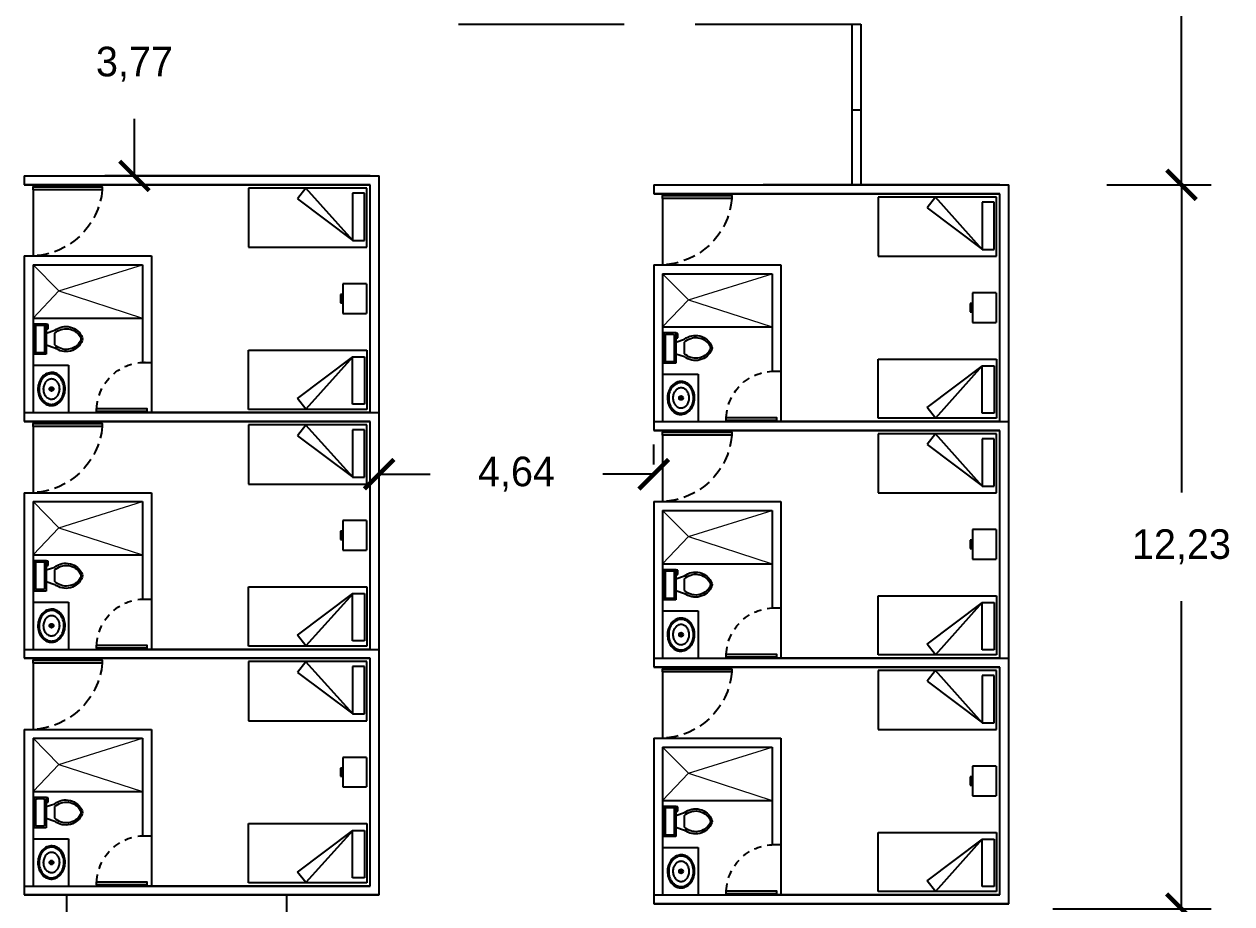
# Model space of a CAD drawing. Header units: millimetres. Extents: x -1615 to -538, y 177 to 397.
# Drawn here: x -1117.08 to -1096.67, y 237.26 to 252.13 of the extents above; entities that cross this region are included whole.
import ezdxf

# ---------------------------------------------------------------- set-up
doc = ezdxf.new("R2010")
doc.units = ezdxf.units.MM
doc.linetypes.add('HIDDEN2', pattern=[0.1875, 0.125, -0.0625])
doc.linetypes.add('OCULTA2', pattern=[0.3, 0.2, -0.1])
for name, color, linetype in [('MUEB', 251, 'Continuous'), ('MUROS', 1, 'Continuous'), ('VENT', 4, 'Continuous'), ('VENTANAS', 4, 'Continuous')]:
    doc.layers.add(name, color=color, linetype=linetype)
doc.layers.add('venpu', color=7, linetype='Continuous', lineweight=15)
doc.styles.get("Standard").update_dxf_attribs({"font": 'stylu.ttf'})
doc.dimstyles.new('ISO-25', dxfattribs={"dimtxt": 0.5, "dimasz": 0.5, "dimexe": 0.5, "dimexo": 0.625, "dimtad": 0, "dimtih": 1, "dimtoh": 1, "dimtxsty": 'Standard', "dimblk": 'ARCHTICK', "dimcen": 2.5, "dimadec": 0, "dimazin": 0, "dimtfac": 1, "dimtmove": 0, "dimatfit": 3, "dimfxl": 0, "dimarcsym": 0})

# ---------------------------------------------------------------- blocks, each defined once
blk = doc.blocks.new('Sink - Oval top')
for p, q in [((-1, 0), (1, 0)), ((0, 1), (0, -1))]:
    blk.add_line(p, q)
at = {"linetype": 'Continuous'}
for points in [[(-12.23, 0.39, 0.117634), (-11.46, -3.36, 0.104469), (-8.88, -6.8, 0.090016), (-5.08, -9.07, 0.08192), (-0.32, -10.02, 0.08192), (4.49, -9.38, 0.090016), (8.42, -7.36, 0.104469), (11.22, -4.09, 0.117634), (12.23, -0.39, 0.117634), (11.46, 3.36, 0.104469), (8.88, 6.8, 0.090016), (5.08, 9.07, 0.08192), (0.32, 10.02, 0.08192), (-4.49, 9.38, 0.090016), (-8.42, 7.36, 0.104469), (-11.22, 4.09, 0.117634)], [(-11.29, 0.16, 0.118622), (-10.52, -3.25, 0.104678), (-8.07, -6.36, 0.089562), (-4.54, -8.37, 0.081185), (-0.13, -9.15, 0.081185), (4.3, -8.49, 0.089562), (7.89, -6.58, 0.104678), (10.42, -3.55, 0.118622), (11.29, -0.16, 0.118622), (10.52, 3.25, 0.104678), (8.07, 6.36, 0.089562), (4.54, 8.37, 0.081185), (0.13, 9.15, 0.081185), (-4.3, 8.49, 0.089562), (-7.89, 6.58, 0.104678), (-10.42, 3.55, 0.118622)], [(-7.42, 0.08, 0.118283), (-6.91, -2.17, 0.104607), (-5.29, -4.21, 0.089718), (-2.97, -5.53, 0.081436), (-0.07, -6.04, 0.081436), (2.84, -5.59, 0.089718), (5.2, -4.33, 0.104607), (6.86, -2.32, 0.118283), (7.42, -0.08, 0.118283), (6.91, 2.17, 0.104607), (5.29, 4.21, 0.089718), (2.97, 5.53, 0.081436), (0.07, 6.04, 0.081436), (-2.84, 5.59, 0.089718), (-5.2, 4.33, 0.104607), (-6.86, 2.32, 0.118283)]]:
    blk.add_lwpolyline(points, format="xyb", close=True, dxfattribs=at)
for radius in [1.5, 1]:
    blk.add_circle((0, 0), radius)
blk = doc.blocks.new('Toilet - top')
for p, q in [((-8, -8.5), (-8, -8)), ((-7, -8), (-7, -9.5)), ((-4, -8), (-6, -14)), ((4, -8), (6, -14)), ((9.5, -6), (9.5, -2)), ((-10, -8.5), (-8, -8.5)), ((-10, -9.5), (-10, -8.5)), ((-7, -9.5), (-10, -9.5)), ((4, -14), (-4, -14))]:
    blk.add_line(p, q)
blk.add_lwpolyline([(10.5, -8), (10.5, 0), (-10.5, 0), (-10.5, -8)], close=True)
for points in [[(-9.5, -2), (-9.5, -6)], [(8.5, -1), (-8.5, -1)], [(-8.5, -7), (8.5, -7)]]:
    blk.add_lwpolyline(points)
for centre, radius, start, end in [((-8.62, -1.88), 0.884, 81.8699, 188.1301), ((-8.62, -6.12), 0.884, 171.8699, 278.1301), ((8.62, -1.88), 0.884, 351.8699, 98.1301), ((8.62, -6.12), 0.884, 261.8699, 8.1301), ((3.52, -21.58), 12.17, 141.46911, 247.97143), ((4.2, -21.82), 11.33, 136.36773, 238.94682), ((-3.52, -21.58), 12.17, 292.02843, 38.53071), ((-4.2, -21.82), 11.33, 301.05301, 43.63209), ((0, -27.88), 4, 245.73182, 294.26817), ((0, -29), 4, 254.86053, 285.13947)]:
    blk.add_arc(centre, radius, start, end)
blk = doc.blocks.new('A$C3FDD2C79')
at = {"layer": 'VENT'}
blk.add_line((0, 0.02), (0, 0), dxfattribs=at)
blk.add_lwpolyline([(0, 0.02), (0.85, 0.02), (0.85, 0.07), (0, 0.07)], close=True, dxfattribs=at)
at = {"layer": 'VENT', "linetype": 'HIDDEN2'}
blk.add_arc((0.035, 0.036), 0.815, 2.3785, 92.4407, dxfattribs=at)
blk = doc.blocks.new('A$C42181B83')
at = {"layer": 'VENT'}
blk.add_line((0, 0), (0, 0.03), dxfattribs=at)
blk.add_lwpolyline([(0, 0.03), (1.17, 0.03), (1.17, 0.08), (0, 0.08)], close=True, dxfattribs=at)
at = {"layer": 'VENT', "linetype": 'OCULTA2'}
blk.add_arc((-0.051, -0.024), 1.225, 4.8759, 87.6257, dxfattribs=at)
blk = doc.blocks.new('_ArchTick')
at = {"color": 0, "linetype": 'ByBlock', "const_width": 0.15}
blk.add_lwpolyline([(-0.5, -0.5), (0.5, 0.5)], dxfattribs=at)
blk = doc.blocks.new('*D274')
at = {"color": 0, "lineweight": -2}
for p, q in [((-1099.812, 257.979), (-1097.017, 257.979)), ((-1097.517, 257.979), (-1097.517, 254.616)), ((-1097.517, 249.414), (-1097.517, 252.776)), ((-1098.776, 249.414), (-1097.017, 249.414))]:
    blk.add_line(p, q, dxfattribs=at)
at = {"layer": 'Defpoints', "color": 0}
for p in [(-1100.437, 257.979), (-1099.401, 249.414), (-1097.517, 249.414)]:
    blk.add_point(p, dxfattribs=at)
at = {"color": 0, "lineweight": -2, "xscale": 0.5, "yscale": 0.5, "zscale": 0.5}
for p, rotation in [((-1097.517, 257.979), 90), ((-1097.517, 249.414), 270)]:
    blk.add_blockref('_ArchTick', p, dxfattribs=dict(at, rotation=rotation))
at = {"color": 0, "insert": (-1097.517, 253.696), "char_height": 0.5, "attachment_point": 5}
blk.add_mtext('8,57', dxfattribs=at)
blk = doc.blocks.new('*D275')
at = {"color": 0, "lineweight": -2}
for p, q in [((-1098.776, 249.414), (-1097.017, 249.414)), ((-1097.517, 249.414), (-1097.517, 244.217)), ((-1097.517, 237.18), (-1097.517, 242.377)), ((-1099.689, 237.18), (-1097.017, 237.18))]:
    blk.add_line(p, q, dxfattribs=at)
at = {"layer": 'Defpoints', "color": 0}
for p in [(-1099.401, 249.414), (-1100.314, 237.18), (-1097.517, 237.18)]:
    blk.add_point(p, dxfattribs=at)
at = {"color": 0, "lineweight": -2, "xscale": 0.5, "yscale": 0.5, "zscale": 0.5}
for p, rotation in [((-1097.517, 249.414), 90), ((-1097.517, 237.18), 270)]:
    blk.add_blockref('_ArchTick', p, dxfattribs=dict(at, rotation=rotation))
at = {"color": 0, "insert": (-1097.517, 243.297), "char_height": 0.5, "attachment_point": 5}
blk.add_mtext('12,23', dxfattribs=at)
blk = doc.blocks.new('*D311')
at = {"color": 0, "lineweight": -2}
for p, q in [((-1111.075, 244.687), (-1111.075, 245.024)), ((-1106.435, 244.687), (-1106.435, 245.024)), ((-1111.075, 244.524), (-1110.214, 244.524)), ((-1106.435, 244.524), (-1107.296, 244.524))]:
    blk.add_line(p, q, dxfattribs=at)
at = {"layer": 'Defpoints', "color": 0}
for p in [(-1111.075, 244.524), (-1111.075, 244.062), (-1106.435, 244.062)]:
    blk.add_point(p, dxfattribs=at)
at = {"color": 0, "lineweight": -2, "xscale": 0.5, "yscale": 0.5, "zscale": 0.5, "rotation": 180}
blk.add_blockref('_ArchTick', (-1111.075, 244.524), dxfattribs=at)
at = {"color": 0, "lineweight": -2, "xscale": 0.5, "yscale": 0.5, "zscale": 0.5}
blk.add_blockref('_ArchTick', (-1106.435, 244.524), dxfattribs=at)
at = {"color": 0, "insert": (-1108.755, 244.524), "char_height": 0.5, "attachment_point": 5}
blk.add_mtext('4,64', dxfattribs=at)
blk = doc.blocks.new('*D313')
at = {"color": 0, "lineweight": -2}
for p, q in [((-1114.835, 253.339), (-1115.711, 253.339)), ((-1115.211, 253.339), (-1115.211, 252.371)), ((-1115.211, 249.564), (-1115.211, 250.531)), ((-1114.835, 249.564), (-1115.711, 249.564))]:
    blk.add_line(p, q, dxfattribs=at)
at = {"layer": 'Defpoints', "color": 0}
for p in [(-1114.21, 253.339), (-1115.211, 249.564), (-1114.21, 249.564)]:
    blk.add_point(p, dxfattribs=at)
at = {"color": 0, "lineweight": -2, "xscale": 0.5, "yscale": 0.5, "zscale": 0.5}
for p, rotation in [((-1115.211, 253.339), 90), ((-1115.211, 249.564), 270)]:
    blk.add_blockref('_ArchTick', p, dxfattribs=dict(at, rotation=rotation))
at = {"color": 0, "insert": (-1115.211, 251.451), "char_height": 0.5, "attachment_point": 5}
blk.add_mtext('3,77', dxfattribs=at)

msp = doc.modelspace()

# ---------------------------------------------------------------- linework, layer by layer
for p, q in [((-1116.925, 249.332), (-1116.925, 248.209)), ((-1106.285, 249.182), (-1106.285, 248.059)), ((-1114.925, 246.414), (-1114.925, 245.564)), ((-1104.285, 246.264), (-1104.285, 245.414)), ((-1116.925, 245.332), (-1116.925, 244.209)), ((-1106.285, 245.182), (-1106.285, 244.059)), ((-1114.925, 242.414), (-1114.925, 241.564)), ((-1104.285, 242.264), (-1104.285, 241.414)), ((-1116.925, 241.332), (-1116.925, 240.209)), ((-1106.285, 241.182), (-1106.285, 240.059)), ((-1114.925, 238.414), (-1114.925, 237.564)), ((-1104.285, 238.264), (-1104.285, 237.414))]:
    msp.add_line(p, q)
at = {"layer": 'MUEB'}
for p, q in [((-1111.285, 249.358), (-1113.285, 249.358)), ((-1113.285, 249.358), (-1113.285, 248.358)), ((-1112.314, 249.355), (-1112.453, 249.175)), ((-1111.523, 248.473), (-1112.314, 249.355)), ((-1111.324, 249.272), (-1111.524, 249.272)), ((-1111.524, 249.272), (-1111.524, 248.472)), ((-1111.324, 248.472), (-1111.324, 249.272)), ((-1111.285, 248.358), (-1111.285, 249.358)), ((-1100.645, 249.208), (-1102.645, 249.208)), ((-1102.645, 249.208), (-1102.645, 248.208)), ((-1100.645, 248.208), (-1100.645, 249.208)), ((-1112.453, 249.175), (-1111.518, 248.472)), ((-1101.674, 249.205), (-1101.813, 249.025)), ((-1101.813, 249.025), (-1100.878, 248.322)), ((-1100.883, 248.323), (-1101.674, 249.205)), ((-1100.684, 249.122), (-1100.884, 249.122)), ((-1100.884, 249.122), (-1100.884, 248.322)), ((-1100.684, 248.322), (-1100.684, 249.122)), ((-1111.524, 248.472), (-1111.324, 248.472)), ((-1113.285, 248.358), (-1111.285, 248.358)), ((-1102.645, 248.208), (-1100.645, 248.208)), ((-1100.884, 248.322), (-1100.684, 248.322)), ((-1111.288, 247.739), (-1111.688, 247.739)), ((-1111.288, 247.739), (-1111.688, 247.739)), ((-1111.688, 247.739), (-1111.688, 247.559)), ((-1111.688, 247.739), (-1111.688, 247.239)), ((-1111.288, 247.739), (-1111.288, 247.239)), ((-1100.648, 247.589), (-1101.048, 247.589)), ((-1100.648, 247.589), (-1101.048, 247.589)), ((-1101.048, 247.589), (-1101.048, 247.409)), ((-1101.048, 247.589), (-1101.048, 247.089)), ((-1100.648, 247.589), (-1100.648, 247.089)), ((-1111.728, 247.559), (-1111.728, 247.419)), ((-1111.688, 247.559), (-1111.728, 247.559)), ((-1111.728, 247.419), (-1111.688, 247.419)), ((-1111.708, 247.539), (-1111.688, 247.539)), ((-1111.708, 247.439), (-1111.708, 247.539)), ((-1111.688, 247.439), (-1111.708, 247.439)), ((-1111.688, 247.419), (-1111.688, 247.439)), ((-1101.088, 247.409), (-1101.088, 247.269)), ((-1101.048, 247.409), (-1101.088, 247.409)), ((-1101.068, 247.389), (-1101.048, 247.389)), ((-1101.068, 247.289), (-1101.068, 247.389)), ((-1111.688, 247.239), (-1111.288, 247.239)), ((-1101.088, 247.269), (-1101.048, 247.269)), ((-1101.048, 247.289), (-1101.068, 247.289)), ((-1101.048, 247.269), (-1101.048, 247.289)), ((-1101.048, 247.089), (-1100.648, 247.089)), ((-1113.285, 246.62), (-1111.285, 246.62)), ((-1113.285, 245.62), (-1113.285, 246.62)), ((-1111.285, 246.62), (-1111.285, 245.62)), ((-1116.925, 246.364), (-1116.325, 246.364)), ((-1116.325, 246.364), (-1116.325, 245.564)), ((-1112.453, 245.802), (-1111.518, 246.506)), ((-1111.523, 246.505), (-1112.314, 245.623)), ((-1111.524, 246.506), (-1111.324, 246.506)), ((-1111.524, 245.706), (-1111.524, 246.506)), ((-1111.324, 246.506), (-1111.324, 245.706)), ((-1102.645, 246.47), (-1100.645, 246.47)), ((-1102.645, 245.47), (-1102.645, 246.47)), ((-1101.813, 245.652), (-1100.878, 246.356)), ((-1100.883, 246.355), (-1101.674, 245.473)), ((-1100.884, 246.356), (-1100.684, 246.356)), ((-1100.884, 245.556), (-1100.884, 246.356)), ((-1100.684, 246.356), (-1100.684, 245.556)), ((-1100.645, 246.47), (-1100.645, 245.47)), ((-1106.285, 246.214), (-1105.685, 246.214)), ((-1105.685, 246.214), (-1105.685, 245.414)), ((-1112.314, 245.623), (-1112.453, 245.802)), ((-1111.285, 245.62), (-1113.285, 245.62)), ((-1111.324, 245.706), (-1111.524, 245.706)), ((-1101.674, 245.473), (-1101.813, 245.652)), ((-1100.684, 245.556), (-1100.884, 245.556)), ((-1111.285, 245.358), (-1113.285, 245.358)), ((-1113.285, 245.358), (-1113.285, 244.358)), ((-1112.314, 245.355), (-1112.453, 245.175)), ((-1111.523, 244.473), (-1112.314, 245.355)), ((-1111.285, 244.358), (-1111.285, 245.358)), ((-1100.645, 245.47), (-1102.645, 245.47)), ((-1112.453, 245.175), (-1111.518, 244.472)), ((-1111.324, 245.272), (-1111.524, 245.272)), ((-1111.524, 245.272), (-1111.524, 244.472)), ((-1111.324, 244.472), (-1111.324, 245.272)), ((-1100.645, 245.208), (-1102.645, 245.208)), ((-1102.645, 245.208), (-1102.645, 244.208)), ((-1101.674, 245.205), (-1101.813, 245.025)), ((-1100.883, 244.323), (-1101.674, 245.205)), ((-1100.645, 244.208), (-1100.645, 245.208)), ((-1101.813, 245.025), (-1100.878, 244.322)), ((-1100.684, 245.122), (-1100.884, 245.122)), ((-1100.884, 245.122), (-1100.884, 244.322)), ((-1100.684, 244.322), (-1100.684, 245.122)), ((-1113.285, 244.358), (-1111.285, 244.358)), ((-1111.524, 244.472), (-1111.324, 244.472)), ((-1100.884, 244.322), (-1100.684, 244.322)), ((-1102.645, 244.208), (-1100.645, 244.208)), ((-1111.288, 243.739), (-1111.688, 243.739)), ((-1111.288, 243.739), (-1111.688, 243.739)), ((-1111.688, 243.739), (-1111.688, 243.559)), ((-1111.688, 243.739), (-1111.688, 243.239)), ((-1111.288, 243.739), (-1111.288, 243.239)), ((-1111.728, 243.559), (-1111.728, 243.419)), ((-1111.688, 243.559), (-1111.728, 243.559)), ((-1111.708, 243.539), (-1111.688, 243.539)), ((-1111.708, 243.439), (-1111.708, 243.539)), ((-1100.648, 243.589), (-1101.048, 243.589)), ((-1100.648, 243.589), (-1101.048, 243.589)), ((-1101.048, 243.589), (-1101.048, 243.409)), ((-1101.048, 243.589), (-1101.048, 243.089)), ((-1100.648, 243.589), (-1100.648, 243.089)), ((-1111.728, 243.419), (-1111.688, 243.419)), ((-1111.688, 243.439), (-1111.708, 243.439)), ((-1111.688, 243.419), (-1111.688, 243.439)), ((-1101.088, 243.409), (-1101.088, 243.269)), ((-1101.048, 243.409), (-1101.088, 243.409)), ((-1101.068, 243.389), (-1101.048, 243.389)), ((-1101.068, 243.289), (-1101.068, 243.389)), ((-1101.048, 243.289), (-1101.068, 243.289)), ((-1101.048, 243.269), (-1101.048, 243.289)), ((-1111.688, 243.239), (-1111.288, 243.239)), ((-1101.088, 243.269), (-1101.048, 243.269)), ((-1101.048, 243.089), (-1100.648, 243.089)), ((-1113.285, 242.62), (-1111.285, 242.62)), ((-1113.285, 241.62), (-1113.285, 242.62)), ((-1112.453, 241.802), (-1111.518, 242.506)), ((-1111.523, 242.505), (-1112.314, 241.623)), ((-1111.524, 242.506), (-1111.324, 242.506)), ((-1111.524, 241.706), (-1111.524, 242.506)), ((-1111.324, 242.506), (-1111.324, 241.706)), ((-1111.285, 242.62), (-1111.285, 241.62)), ((-1116.925, 242.364), (-1116.325, 242.364)), ((-1116.325, 242.364), (-1116.325, 241.564)), ((-1102.645, 242.47), (-1100.645, 242.47)), ((-1102.645, 241.47), (-1102.645, 242.47)), ((-1101.813, 241.652), (-1100.878, 242.356)), ((-1100.883, 242.355), (-1101.674, 241.473)), ((-1100.884, 242.356), (-1100.684, 242.356)), ((-1100.884, 241.556), (-1100.884, 242.356)), ((-1100.684, 242.356), (-1100.684, 241.556)), ((-1100.645, 242.47), (-1100.645, 241.47)), ((-1106.285, 242.214), (-1105.685, 242.214)), ((-1105.685, 242.214), (-1105.685, 241.414)), ((-1112.314, 241.623), (-1112.453, 241.802)), ((-1111.324, 241.706), (-1111.524, 241.706)), ((-1111.285, 241.62), (-1113.285, 241.62)), ((-1100.645, 241.47), (-1102.645, 241.47)), ((-1101.674, 241.473), (-1101.813, 241.652)), ((-1100.684, 241.556), (-1100.884, 241.556)), ((-1111.285, 241.358), (-1113.285, 241.358)), ((-1113.285, 241.358), (-1113.285, 240.358)), ((-1112.314, 241.355), (-1112.453, 241.175)), ((-1111.523, 240.473), (-1112.314, 241.355)), ((-1111.324, 241.272), (-1111.524, 241.272)), ((-1111.524, 241.272), (-1111.524, 240.472)), ((-1111.324, 240.472), (-1111.324, 241.272)), ((-1111.285, 240.358), (-1111.285, 241.358)), ((-1112.453, 241.175), (-1111.518, 240.472)), ((-1100.645, 241.208), (-1102.645, 241.208)), ((-1102.645, 241.208), (-1102.645, 240.208)), ((-1101.674, 241.205), (-1101.813, 241.025)), ((-1100.883, 240.323), (-1101.674, 241.205)), ((-1100.684, 241.122), (-1100.884, 241.122)), ((-1100.884, 241.122), (-1100.884, 240.322)), ((-1100.684, 240.322), (-1100.684, 241.122)), ((-1100.645, 240.208), (-1100.645, 241.208)), ((-1101.813, 241.025), (-1100.878, 240.322)), ((-1111.524, 240.472), (-1111.324, 240.472)), ((-1113.285, 240.358), (-1111.285, 240.358)), ((-1100.884, 240.322), (-1100.684, 240.322)), ((-1102.645, 240.208), (-1100.645, 240.208)), ((-1111.288, 239.739), (-1111.688, 239.739)), ((-1111.288, 239.739), (-1111.688, 239.739)), ((-1111.688, 239.739), (-1111.688, 239.559)), ((-1111.688, 239.739), (-1111.688, 239.239)), ((-1111.288, 239.739), (-1111.288, 239.239)), ((-1111.728, 239.559), (-1111.728, 239.419)), ((-1111.688, 239.559), (-1111.728, 239.559)), ((-1111.728, 239.419), (-1111.688, 239.419)), ((-1111.708, 239.539), (-1111.688, 239.539)), ((-1111.708, 239.439), (-1111.708, 239.539)), ((-1111.688, 239.439), (-1111.708, 239.439)), ((-1111.688, 239.419), (-1111.688, 239.439)), ((-1101.088, 239.409), (-1101.088, 239.269)), ((-1101.048, 239.409), (-1101.088, 239.409)), ((-1100.648, 239.589), (-1101.048, 239.589)), ((-1100.648, 239.589), (-1101.048, 239.589)), ((-1101.048, 239.589), (-1101.048, 239.409)), ((-1101.048, 239.589), (-1101.048, 239.089)), ((-1100.648, 239.589), (-1100.648, 239.089)), ((-1111.688, 239.239), (-1111.288, 239.239)), ((-1101.088, 239.269), (-1101.048, 239.269)), ((-1101.068, 239.389), (-1101.048, 239.389)), ((-1101.068, 239.289), (-1101.068, 239.389)), ((-1101.048, 239.289), (-1101.068, 239.289)), ((-1101.048, 239.269), (-1101.048, 239.289)), ((-1101.048, 239.089), (-1100.648, 239.089)), ((-1113.285, 238.62), (-1111.285, 238.62)), ((-1113.285, 237.62), (-1113.285, 238.62)), ((-1111.285, 238.62), (-1111.285, 237.62)), ((-1112.453, 237.802), (-1111.518, 238.506)), ((-1111.523, 238.505), (-1112.314, 237.623)), ((-1111.524, 238.506), (-1111.324, 238.506)), ((-1111.524, 237.706), (-1111.524, 238.506)), ((-1111.324, 238.506), (-1111.324, 237.706)), ((-1102.645, 238.47), (-1100.645, 238.47)), ((-1102.645, 237.47), (-1102.645, 238.47)), ((-1100.645, 238.47), (-1100.645, 237.47)), ((-1116.925, 238.364), (-1116.325, 238.364)), ((-1116.325, 238.364), (-1116.325, 237.564)), ((-1106.285, 238.214), (-1105.685, 238.214)), ((-1105.685, 238.214), (-1105.685, 237.414)), ((-1101.813, 237.652), (-1100.878, 238.356)), ((-1100.883, 238.355), (-1101.674, 237.473)), ((-1100.884, 238.356), (-1100.684, 238.356)), ((-1100.884, 237.556), (-1100.884, 238.356)), ((-1100.684, 238.356), (-1100.684, 237.556)), ((-1112.314, 237.623), (-1112.453, 237.802)), ((-1111.285, 237.62), (-1113.285, 237.62)), ((-1111.324, 237.706), (-1111.524, 237.706)), ((-1101.674, 237.473), (-1101.813, 237.652)), ((-1100.645, 237.47), (-1102.645, 237.47)), ((-1100.684, 237.556), (-1100.884, 237.556))]:
    msp.add_line(p, q, dxfattribs=at)
at = {"layer": 'MUROS'}
for p, q in [((-1109.733, 252.129), (-1106.935, 252.129)), ((-1105.733, 252.129), (-1102.935, 252.129)), ((-1103.085, 250.679), (-1103.085, 249.414)), ((-1102.935, 250.679), (-1102.935, 249.414)), ((-1117.075, 249.564), (-1111.075, 249.564)), ((-1117.075, 249.564), (-1117.075, 249.414)), ((-1111.225, 249.414), (-1117.075, 249.414)), ((-1117.075, 249.414), (-1111.225, 249.414)), ((-1116.925, 249.564), (-1111.225, 249.564)), ((-1111.225, 249.564), (-1115.225, 249.564)), ((-1111.225, 245.564), (-1111.225, 249.414)), ((-1111.075, 245.564), (-1111.075, 249.564)), ((-1106.435, 249.414), (-1100.435, 249.414)), ((-1106.435, 249.414), (-1106.435, 249.264)), ((-1106.285, 249.414), (-1100.585, 249.414)), ((-1100.585, 249.414), (-1104.585, 249.414)), ((-1100.435, 245.414), (-1100.435, 249.414)), ((-1100.585, 249.264), (-1106.435, 249.264)), ((-1106.435, 249.264), (-1100.585, 249.264)), ((-1100.585, 245.414), (-1100.585, 249.264)), ((-1117.075, 248.212), (-1115.075, 248.212)), ((-1117.075, 248.212), (-1117.075, 245.414)), ((-1115.075, 248.212), (-1114.925, 248.212)), ((-1114.925, 248.212), (-1114.925, 246.414)), ((-1116.925, 248.062), (-1116.925, 245.564)), ((-1116.925, 248.062), (-1115.075, 248.062)), ((-1115.075, 248.062), (-1115.075, 246.414)), ((-1106.435, 248.062), (-1104.435, 248.062)), ((-1106.435, 248.062), (-1106.435, 245.264)), ((-1104.435, 248.062), (-1104.285, 248.062)), ((-1104.285, 248.062), (-1104.285, 246.264)), ((-1106.285, 247.912), (-1106.285, 245.414)), ((-1106.285, 247.912), (-1104.435, 247.912)), ((-1104.435, 247.912), (-1104.435, 246.264)), ((-1116.925, 247.162), (-1115.075, 247.162)), ((-1106.285, 247.012), (-1104.435, 247.012)), ((-1115.075, 246.414), (-1114.925, 246.414)), ((-1104.435, 246.264), (-1104.285, 246.264)), ((-1117.075, 245.564), (-1111.075, 245.564)), ((-1117.075, 245.564), (-1117.075, 245.414)), ((-1117.075, 245.564), (-1111.225, 245.564)), ((-1116.925, 245.564), (-1111.225, 245.564)), ((-1116.925, 245.564), (-1111.225, 245.564)), ((-1111.225, 245.564), (-1115.225, 245.564)), ((-1111.225, 245.564), (-1115.225, 245.564)), ((-1111.075, 241.564), (-1111.075, 245.564)), ((-1111.225, 245.414), (-1117.075, 245.414)), ((-1117.075, 245.414), (-1111.225, 245.414)), ((-1111.225, 241.564), (-1111.225, 245.414)), ((-1106.435, 245.414), (-1100.435, 245.414)), ((-1106.435, 245.414), (-1106.435, 245.264)), ((-1106.435, 245.414), (-1100.585, 245.414)), ((-1106.285, 245.414), (-1100.585, 245.414)), ((-1106.285, 245.414), (-1100.585, 245.414)), ((-1100.585, 245.414), (-1104.585, 245.414)), ((-1100.585, 245.414), (-1104.585, 245.414)), ((-1100.435, 241.414), (-1100.435, 245.414)), ((-1100.585, 245.264), (-1106.435, 245.264)), ((-1106.435, 245.264), (-1100.585, 245.264)), ((-1100.585, 241.414), (-1100.585, 245.264)), ((-1117.075, 244.212), (-1115.075, 244.212)), ((-1117.075, 244.212), (-1117.075, 241.414)), ((-1115.075, 244.212), (-1114.925, 244.212)), ((-1114.925, 244.212), (-1114.925, 242.414)), ((-1116.925, 244.062), (-1116.925, 241.564)), ((-1116.925, 244.062), (-1115.075, 244.062)), ((-1115.075, 244.062), (-1115.075, 242.414)), ((-1106.435, 244.062), (-1104.435, 244.062)), ((-1106.435, 244.062), (-1106.435, 241.264)), ((-1106.285, 243.912), (-1106.285, 241.414)), ((-1106.285, 243.912), (-1104.435, 243.912)), ((-1104.435, 244.062), (-1104.285, 244.062)), ((-1104.435, 243.912), (-1104.435, 242.264)), ((-1104.285, 244.062), (-1104.285, 242.264)), ((-1116.925, 243.162), (-1115.075, 243.162)), ((-1106.285, 243.012), (-1104.435, 243.012)), ((-1115.075, 242.414), (-1114.925, 242.414)), ((-1104.435, 242.264), (-1104.285, 242.264)), ((-1117.075, 241.564), (-1111.075, 241.564)), ((-1117.075, 241.564), (-1117.075, 241.414)), ((-1117.075, 241.564), (-1111.225, 241.564)), ((-1116.925, 241.564), (-1111.225, 241.564)), ((-1116.925, 241.564), (-1111.225, 241.564)), ((-1111.225, 241.564), (-1115.225, 241.564)), ((-1111.225, 241.564), (-1115.225, 241.564)), ((-1111.075, 237.414), (-1111.075, 241.564)), ((-1111.225, 241.414), (-1117.075, 241.414)), ((-1117.075, 241.414), (-1111.225, 241.414)), ((-1111.225, 237.564), (-1111.225, 241.414)), ((-1106.435, 241.414), (-1100.435, 241.414)), ((-1106.435, 241.414), (-1106.435, 241.264)), ((-1106.435, 241.414), (-1100.585, 241.414)), ((-1100.585, 241.264), (-1106.435, 241.264)), ((-1106.435, 241.264), (-1100.585, 241.264)), ((-1106.285, 241.414), (-1100.585, 241.414)), ((-1106.285, 241.414), (-1100.585, 241.414)), ((-1100.585, 241.414), (-1104.585, 241.414)), ((-1100.585, 241.414), (-1104.585, 241.414)), ((-1100.585, 237.414), (-1100.585, 241.264)), ((-1100.435, 237.264), (-1100.435, 241.414)), ((-1111.225, 237.564), (-1111.225, 241.064)), ((-1111.075, 237.414), (-1111.075, 241.214)), ((-1100.435, 237.264), (-1100.435, 241.064)), ((-1100.585, 237.414), (-1100.585, 240.914)), ((-1117.075, 240.212), (-1115.075, 240.212)), ((-1117.075, 240.212), (-1117.075, 237.414)), ((-1116.925, 240.062), (-1116.925, 237.564)), ((-1116.925, 240.062), (-1115.075, 240.062)), ((-1115.075, 240.212), (-1114.925, 240.212)), ((-1115.075, 240.062), (-1115.075, 238.414)), ((-1114.925, 240.212), (-1114.925, 238.414)), ((-1106.435, 240.062), (-1104.435, 240.062)), ((-1106.435, 240.062), (-1106.435, 237.264)), ((-1104.435, 240.062), (-1104.285, 240.062)), ((-1104.285, 240.062), (-1104.285, 238.264)), ((-1106.285, 239.912), (-1106.285, 237.414)), ((-1106.285, 239.912), (-1104.435, 239.912)), ((-1104.435, 239.912), (-1104.435, 238.264)), ((-1116.925, 239.162), (-1115.075, 239.162)), ((-1106.285, 239.012), (-1104.435, 239.012)), ((-1115.075, 238.414), (-1114.925, 238.414)), ((-1104.435, 238.264), (-1104.285, 238.264)), ((-1117.075, 237.564), (-1111.225, 237.564)), ((-1111.075, 237.414), (-1117.075, 237.414)), ((-1117.075, 237.414), (-1111.075, 237.414)), ((-1116.925, 237.564), (-1111.225, 237.564)), ((-1116.36, 237.414), (-1116.36, 236.614)), ((-1112.635, 237.414), (-1116.36, 237.414)), ((-1111.225, 237.564), (-1115.225, 237.564)), ((-1113.95, 237.564), (-1111.225, 237.564)), ((-1113.95, 237.414), (-1111.075, 237.414)), ((-1112.635, 233.814), (-1112.635, 237.414)), ((-1106.435, 237.414), (-1100.585, 237.414)), ((-1106.285, 237.414), (-1100.585, 237.414)), ((-1100.585, 237.414), (-1104.585, 237.414)), ((-1103.31, 237.414), (-1100.585, 237.414)), ((-1100.435, 237.264), (-1106.435, 237.264)), ((-1106.435, 237.264), (-1100.435, 237.264))]:
    msp.add_line(p, q, dxfattribs=at)
at = {"layer": 'venpu'}
for p, q in [((-1116.925, 248.062), (-1116.488, 247.62)), ((-1116.488, 247.62), (-1115.075, 248.062)), ((-1106.285, 247.912), (-1105.848, 247.47)), ((-1105.848, 247.47), (-1104.435, 247.912)), ((-1116.488, 247.62), (-1116.925, 247.162)), ((-1116.488, 247.62), (-1115.075, 247.162)), ((-1105.848, 247.47), (-1106.285, 247.012)), ((-1105.848, 247.47), (-1104.435, 247.012)), ((-1116.925, 244.062), (-1116.488, 243.62)), ((-1116.488, 243.62), (-1115.075, 244.062)), ((-1106.285, 243.912), (-1105.848, 243.47)), ((-1105.848, 243.47), (-1104.435, 243.912)), ((-1116.488, 243.62), (-1116.925, 243.162)), ((-1116.488, 243.62), (-1115.075, 243.162)), ((-1105.848, 243.47), (-1106.285, 243.012)), ((-1105.848, 243.47), (-1104.435, 243.012)), ((-1116.925, 240.062), (-1116.488, 239.62)), ((-1116.488, 239.62), (-1115.075, 240.062)), ((-1106.285, 239.912), (-1105.848, 239.47)), ((-1105.848, 239.47), (-1104.435, 239.912)), ((-1116.488, 239.62), (-1116.925, 239.162)), ((-1116.488, 239.62), (-1115.075, 239.162)), ((-1105.848, 239.47), (-1106.285, 239.012)), ((-1105.848, 239.47), (-1104.435, 239.012))]:
    msp.add_line(p, q, dxfattribs=at)
at = {"layer": 'VENTANAS'}
for p, q in [((-1103.086, 252.129), (-1102.935, 252.129)), ((-1103.085, 252.129), (-1103.085, 250.679)), ((-1102.935, 252.129), (-1102.935, 250.679)), ((-1103.085, 250.679), (-1102.935, 250.679))]:
    msp.add_line(p, q, dxfattribs=at)

# ---------------------------------------------------------------- block references
at = {"xscale": -1, "rotation": 180}
for p in [(-1116.925, 249.412), (-1106.285, 249.262), (-1116.925, 245.412), (-1106.285, 245.262), (-1116.925, 241.412), (-1106.285, 241.262)]:
    msp.add_blockref('A$C42181B83', p, dxfattribs=at)
at = {"xscale": -1}
for p in [(-1115, 245.564), (-1104.36, 245.414), (-1115, 241.564), (-1104.36, 241.414), (-1115, 237.564), (-1104.36, 237.414)]:
    msp.add_blockref('A$C3FDD2C79', p, dxfattribs=at)
at = {"layer": 'MUEB', "rotation": 90}
for name, p, xscale, yscale, zscale in [('Toilet - top', (-1116.901, 246.808), -0.02459040943108448, 0.02459040943108448, 0.02459040943121208), ('Toilet - top', (-1106.261, 246.658), -0.02459040943108448, 0.02459040943108448, 0.02459040943121208), ('Sink - Oval top', (-1116.613, 245.963), 0.02288834281034724, 0.02288834281034724, 0.02288834281040316), ('Sink - Oval top', (-1105.973, 245.813), 0.02288834281034724, 0.02288834281034724, 0.02288834281040316), ('Toilet - top', (-1116.901, 242.808), -0.02459040943108448, 0.02459040943108448, 0.02459040943121208), ('Toilet - top', (-1106.261, 242.658), -0.02459040943108448, 0.02459040943108448, 0.02459040943121208), ('Sink - Oval top', (-1116.613, 241.963), 0.02288834281034724, 0.02288834281034724, 0.02288834281040316), ('Sink - Oval top', (-1105.973, 241.813), 0.02288834281034724, 0.02288834281034724, 0.02288834281040316), ('Toilet - top', (-1116.901, 238.808), -0.02459040943108448, 0.02459040943108448, 0.02459040943121208), ('Toilet - top', (-1106.261, 238.658), -0.02459040943108448, 0.02459040943108448, 0.02459040943121208), ('Sink - Oval top', (-1116.613, 237.963), 0.02288834281034724, 0.02288834281034724, 0.02288834281040316), ('Sink - Oval top', (-1105.973, 237.813), 0.02288834281034724, 0.02288834281034724, 0.02288834281040316)]:
    msp.add_blockref(name, p, dxfattribs=dict(at, xscale=xscale, yscale=yscale, zscale=zscale))

# ---------------------------------------------------------------- dimensions: what is measured, and where the dimension line sits
for base, p1, p2, picture, middle in [((-1097.517170611, 249.413939207), (-1100.43660523, 257.978939208), (-1099.401441004, 249.413939207), '*D274', (-1097.517170611, 253.696439207)), ((-1097.517, 237.18), (-1099.401, 249.414), (-1100.314, 237.18), '*D275', (-1097.517, 243.297))]:
    dim = msp.add_linear_dim(base=base, p1=p1, p2=p2, angle=90, dimstyle='ISO-25', override={"dimtmove": 1})
    dim.commit()
    dim.dimension.update_dxf_attribs({"geometry": picture, "text_midpoint": middle})
dim = msp.add_linear_dim(base=(-1115.21148, 249.56394), p1=(-1114.21014, 253.33893), p2=(-1114.21014, 249.56394), angle=90, dimstyle='ISO-25')
dim.commit()
dim.dimension.update_dxf_attribs({"geometry": '*D313', "text_midpoint": (-1115.21148, 251.45144)})
dim = msp.add_linear_dim(base=(-1111.075, 244.524), p1=(-1106.435, 244.062), p2=(-1111.075, 244.062), dimstyle='ISO-25')
dim.commit()
dim.dimension.update_dxf_attribs({"geometry": '*D311', "text_midpoint": (-1108.755, 244.524)})

doc.saveas('drawing.dxf')
